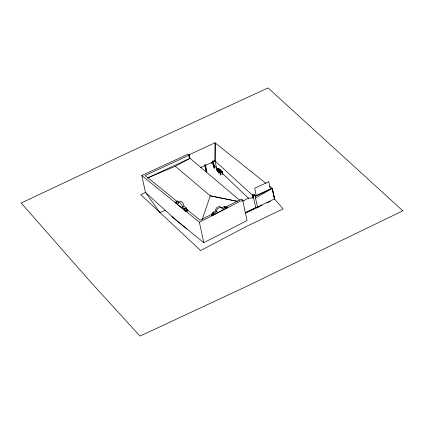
<?xml version="1.0" encoding="UTF-8"?>
<svg xmlns="http://www.w3.org/2000/svg" width="424" height="424" viewBox="0 0 424 424"><rect width="100%" height="100%" fill="white"/><g stroke="black" fill="none" stroke-linecap="round" stroke-linejoin="round"><path stroke-width="0.64" d="M188.918 154.866L215.032 142.793L215.318 143.058L215.053 160.966L216.664 168.402M221.365 207.654C220.03 204.564 214.708 208.041 215.715 210.808L217.024 211.703L213.982 213.198L212.896 212.345L215.938 210.85M176.713 201.204L177.243 201.623M213.982 213.198L213.749 214.072A1.537 1.23 -50.8 0 1 213.341 214.666A0.583 0.429 -51.8 0 1 212.943 214.915L212.472 214.888L212.519 215.535L211.295 214.751L212.382 215.599L227.714 207.469L227.264 207.198L226.337 208.014A1.325 0.975 -51.8 0 1 225.828 207.675L225.383 207.818L224.185 206.589L221.635 207.993M212.928 214.809C213.071 214.343 210.659 213.378 211.428 214.682M218.911 173.268L218.599 171.015L220.512 170.13L220.904 171.137L218.991 172.022L219.229 173.119M220.512 170.13L220.464 170.734L220.294 170.125L218.493 168.476L216.86 169.229L217.274 171.328M220.867 175.059L220.554 172.807L216.643 169.224L218.556 168.339L222.462 171.921L222.897 174.725M176.066 202.487L175.727 202.63A1.844 0.609 68.1 0 0 176.045 202.513L176.146 201.93L177.804 201.029L179.151 202.163M213.776 214.003L213.341 214.661M218.556 171.619L218.662 170.883L216.86 169.229M220.507 173.411L220.618 172.674L218.816 171.02L220.448 170.268L222.25 171.916L222.42 172.526L220.507 173.411L217.035 170.231L216.643 169.224M179.643 201.575C181.377 199.625 184.053 204.326 183.883 206.133L182.225 207.034L184.461 208.762L184.917 209.594A1.574 0.525 63.1 0 0 185.362 210.489L185.855 210.961L186.963 210.357M202.137 219.643L210.24 195.819L175.313 166.298L147.616 177.979M182.225 207.034C183.073 204.728 177.184 199.137 178.387 203.827L176.146 201.93M254.893 195.178L253.308 195.909L252.974 196.646L253.409 197.409L252.572 197.929L248.321 198.215M211.883 214.051L211.862 214.041A0.583 0.429 -51.8 0 0 212.249 213.807L212.975 212.753L214.062 213.606M255.518 198.045L272.219 188.357L269.542 186.216M225.271 207.442L222.218 209.122C222.764 205.163 215.233 208.55 216.802 211.661L217.024 211.703M175.313 166.298L190.016 158.306L239.746 200.303M177.158 201.532L175.499 202.439L175.727 202.63M184.461 208.762L186.12 207.861L186.231 208.348L184.567 209.255M175.488 202.322L175.059 201.972L175.234 202.582L186.412 211.677C188.866 211.263 187.832 209.594 187.026 209.583M211.931 214.162L200.16 220.183L186.374 209M225.467 207.235L241.415 199.073L242.623 200.086L247.044 220.538L203.806 242.666L171.752 216.659M147.6 177.91L190.016 158.306L189.321 155.089L188.182 154.044L141.796 175.488L199.386 222.208L242.623 200.086M245.083 212.837L255.815 207.537M187.117 229.124L175.642 219.696L145.453 192.401L140.757 194.643L200.626 250.536L247.044 226.14L283.131 208.915L274.498 198.888L245.538 212.71M189.321 155.089L145.114 175.52L176.676 201.13M204.898 164.454L205.349 164.247M212.742 160.828L213.198 160.622M200.706 167.597L215.053 160.966L215.032 142.793M217.035 170.231L218.948 169.346L222.42 172.526M219.139 169.521L217.226 170.4L217.464 171.503M218.662 170.883L220.294 170.125M220.618 172.674L222.25 171.916M220.554 172.807L222.462 171.921M221.752 172.573L220.321 173.236L220.676 174.884M252.953 198.194L252.254 194.961L253.923 194.187L254.872 195.056L257.527 207.341M254.872 195.056L253.202 195.824L252.254 194.961M248.448 198.156L244.908 199.789C245.088 200.43 244.076 201.056 243.837 200.287L243.318 201.082L242.613 201.172M254.972 195.533L255.444 195.665L255.444 196.275L272.319 188.473L274.71 199.529M256.414 207.855L262.239 205.163M266.956 202.985L270.491 201.352M245.496 213.034L247.881 211.931M249.073 211.38L255.036 208.624M256.228 208.073L259.806 206.419M226.988 207.765L225.902 206.912L225.25 207.161A1.325 0.975 -51.8 0 1 224.736 206.822L224.264 207.007L224.185 206.589M165.365 210.405L159.869 212.488L145.453 192.401M177.683 201.591L177.804 201.029M186.231 208.348L186.576 208.688A1.574 0.525 63.1 0 0 187.021 209.589M237.652 201.384L210.24 195.819L237.599 201.416M183.883 206.133L186.12 207.861M226.612 206.843L227.704 207.696M215.318 143.058L265.922 183.332M214.115 160.102L252.625 195.395M217.761 169.033L211.157 162.79M222.351 173.389L248.756 198.459M226.628 206.621L226.172 206.35L225.902 206.912M220.448 170.268L220.904 171.137M218.493 168.476L218.948 169.346L218.556 168.339M218.599 171.015L218.991 172.022L218.816 171.02M272.219 188.357L274.62 199.444L272.123 188.272M253.107 195.74L255.858 208.115M222.351 172.902L222.584 174.004M213.33 161.242L214.804 168.058M212.88 161.449L214.353 168.264M212.631 161.719L213.972 167.92M205.481 164.867L206.954 171.683M205.37 165.758L205.64 166.998M205.031 165.074L206.504 171.895M204.787 165.349L206.128 171.545M188.797 155.327L189.496 158.544M199.386 222.208L203.806 242.666M141.796 175.488L145.474 192.517M212.896 212.345L212.975 212.753M185.855 210.961L185.935 210.659L186.412 211.677M402.8 210.813L246.159 286.613L140.015 336.099L90.233 281.547L21.2 203.011L120.517 156.207L268.048 87.901L402.8 210.813M268.763 181.742L254.686 188.245L256.26 195.522L270.337 189.014L268.763 181.742"/></g></svg>
